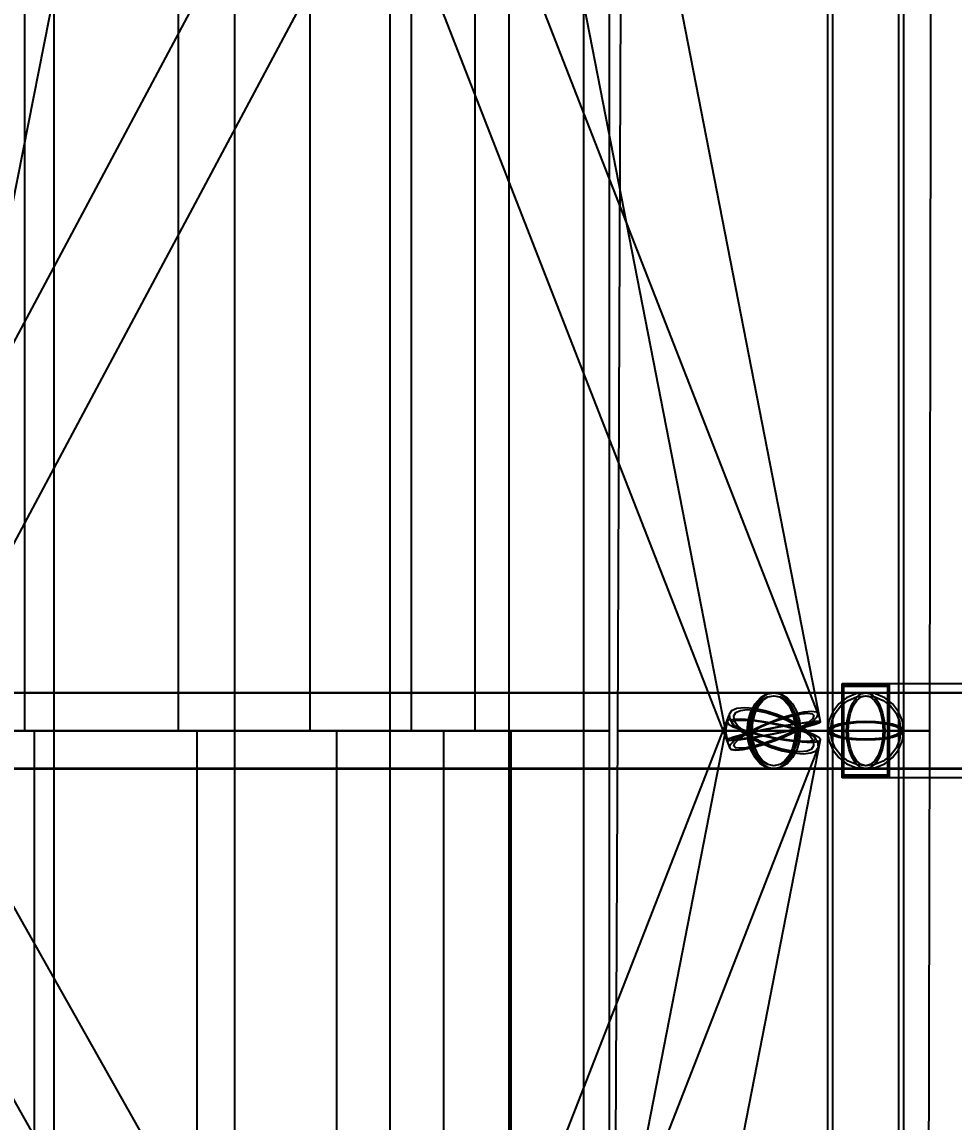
# Model space of a CAD drawing. Header units: millimetres. Extents: x -123812 to 252100, y -3000 to 639000.
# Drawn here: x 865 to 5841, y 97911 to 103783 of the extents above; entities that cross this region are included whole.
import ezdxf

# ---------------------------------------------------------------- set-up
doc = ezdxf.new("R2010")
doc.units = ezdxf.units.MM
for name, color, linetype, lineweight in [('D-STR-CORE', 7, 'Continuous', 25), ('D-STR-DIM', 7, 'Continuous', 13), ('D-STR-STRC', 7, 'Continuous', 25)]:
    doc.layers.add(name, color=color, linetype=linetype, lineweight=lineweight)
doc.styles.add('OpenSansCondensed-Light', font='OpenSansCondensed-Light.ttf')
doc.styles.add('TOWER_UNICODE', font='Arial Unicode.ttf')
doc.dimstyles.new('EZDXF', dxfattribs={"dimtxt": 0.25, "dimasz": 0.175, "dimexe": 0.375, "dimexo": 0.125, "dimgap": 0.1, "dimtad": 1, "dimlfac": 100, "dimzin": 12, "dimdsep": 46, "dimtxsty": 'OpenSansCondensed-Light', "dimblk": 'ARCHTICK', "dimcen": 2.5, "dimazin": 3, "dimtfac": 0.5, "dimtmove": 2, "dimatfit": 3})

# ---------------------------------------------------------------- blocks, each defined once
blk = doc.blocks.new('_ARCHTICK')
at = {"color": 0, "linetype": 'BYBLOCK', "const_width": 0.15}
blk.add_lwpolyline([(-0.5, -0.5), (0.5, 0.5)], dxfattribs=at)

msp = doc.modelspace()

# ---------------------------------------------------------------- linework, layer by layer
at = {"layer": 'D-STR-CORE'}
for points in [[(0, 100000), (0, 375000), (1035.3, 375000), (1035.3, 100000)], [(0, 100000), (0, 375000), (1035.3, 375000), (1035.3, 100000)], [(880, 100000), (880, 375000), (2000, 375000), (2000, 100000)], [(880, 100000), (880, 375000), (2000, 375000), (2000, 100000)], [(1700, 100000), (1700, 375000), (2828.4, 375000), (2828.4, 100000)], [(1700, 100000), (1700, 375000), (2828.4, 375000), (2828.4, 100000)], [(2404.2, 100000), (2404.2, 375000), (3464.1, 375000), (3464.1, 100000)], [(2404.2, 100000), (2404.2, 375000), (3464.1, 375000), (3464.1, 100000)], [(2944.5, 100000), (2944.5, 375000), (3863.7, 375000), (3863.7, 100000)], [(2944.5, 100000), (2944.5, 375000), (3863.7, 375000), (3863.7, 100000)], [(3284.1, 100000), (3284.1, 375000), (4000, 375000), (4000, 100000)], [(3284.1, 100000), (3284.1, 375000), (4000, 375000), (4000, 100000)], [(0, 0), (0, 100000), (1035.3, 100000), (1035.3, 0)], [(0, 0), (0, 100000), (1035.3, 100000), (1035.3, 0)], [(931.7, 0), (931.7, 100000), (2000, 100000), (2000, 0)], [(931.7, 0), (931.7, 100000), (2000, 100000), (2000, 0)], [(1800, 0), (1800, 100000), (2828.4, 100000), (2828.4, 0)], [(1800, 0), (1800, 100000), (2828.4, 100000), (2828.4, 0)], [(2545.6, 0), (2545.6, 100000), (3464.1, 100000), (3464.1, 0)], [(2545.6, 0), (2545.6, 100000), (3464.1, 100000), (3464.1, 0)], [(3117.7, 0), (3117.7, 100000), (3863.7, 100000), (3863.7, 0)], [(3117.7, 0), (3117.7, 100000), (3863.7, 100000), (3863.7, 0)], [(3477.3, 0), (3477.3, 100000), (4000, 100000), (4000, 0)], [(3477.3, 0), (3477.3, 100000), (4000, 100000), (4000, 0)]]:
    msp.add_lwpolyline(points, close=True, dxfattribs=at)
at = {"layer": 'D-STR-STRC'}
for points in [[(4690.3, 125048.5), (-249.3, 100048.5), (-240.8, 100038.7), (-215.9, 100026.2), (-176.2, 100012), (-124.6, 99996.9), (-64.5, 99982.1), (0, 99968.4), (64.5, 99957), (124.6, 99948.4), (176.2, 99943.4), (215.9, 99942.2), (240.8, 99945), (249.3, 99951.5), (5188.8, 124951.5)], [(-249.3, 124951.6), (4629.5, 99951.6), (4638, 99948.7), (4662.9, 99949.4), (4702.5, 99953.5), (4754.2, 99960.7), (4814.3, 99970.7), (4878.8, 99982.6), (4943.3, 99995.8), (5003.5, 100009.2), (5055.1, 100022), (5094.7, 100033.3), (5119.6, 100042.3), (5128.1, 100048.4), (249.3, 125048.4)], [(5166.2, 125000), (5166.2, 100000), (5173.1, 99987.3), (5193.4, 99975.5), (5225.7, 99965.4), (5267.8, 99957.6), (5316.8, 99952.8), (5369.4, 99951.1), (5421.9, 99952.8), (5471, 99957.6), (5513, 99965.4), (5545.3, 99975.5), (5565.6, 99987.3), (5572.6, 100000), (5572.6, 125000)], [(6445.5, 112619.8), (-223.5, 100119.8), (-220.3, 100115.7), (-202.1, 100103.7), (-170.1, 100084.7), (-126.5, 100059.9), (-74.3, 100031), (-17, 100000), (41.4, 99969), (97, 99940.1), (146, 99915.3), (185, 99896.3), (211.5, 99884.3), (223.5, 99880.2), (6892.5, 112380.2)], [(-237.2, 112410.1), (4641.6, 99910.1), (4651.4, 99899.7), (4676.8, 99896.2), (4715.9, 99899.7), (4766.1, 99910.1), (4824, 99926.6), (4885.6, 99948.1), (4946.8, 99973.1), (5003.3, 100000), (5051.4, 100026.9), (5087.7, 100051.9), (5109.7, 100073.4), (5116.1, 100089.9), (237.2, 112589.9)], [(6857.3, 100203.2), (0, 100203.2), (-2.9, 100196.3), (-5.6, 100176), (-8, 100143.7), (-9.8, 100101.6), (-10.9, 100052.6), (-11.3, 100000), (-10.9, 99947.4), (-9.8, 99898.4), (-8, 99856.3), (-5.6, 99824), (-2.9, 99803.7), (0, 99796.8), (6857.3, 99796.8)], [(0, 99796.8), (4878.8, 99796.8), (4911.2, 99803.7), (4941.3, 99824), (4967.2, 99856.3), (4987.1, 99898.4), (4999.6, 99947.4), (5003.9, 100000), (4999.6, 100052.6), (4987.1, 100101.6), (4967.2, 100143.7), (4941.3, 100176), (4911.2, 100196.3), (4878.8, 100203.2), (0, 100203.2)], [(0, 99796.8), (5369.4, 99796.8), (5395.7, 99803.7), (5420.2, 99824), (5441.2, 99856.3), (5457.3, 99898.4), (5467.5, 99947.4), (5471, 100000), (5467.5, 100052.6), (5457.3, 100101.6), (5441.2, 100143.7), (5420.2, 100176), (5395.7, 100196.3), (5369.4, 100203.2), (0, 100203.2)], [(0, 99796.8), (5369.4, 99796.8), (5395.7, 99803.7), (5420.2, 99824), (5441.2, 99856.3), (5457.3, 99898.4), (5467.5, 99947.4), (5471, 100000), (5467.5, 100052.6), (5457.3, 100101.6), (5441.2, 100143.7), (5420.2, 100176), (5395.7, 100196.3), (5369.4, 100203.2), (0, 100203.2)], [(9560, 100203.2), (4878.8, 100203.2), (4842.2, 100196.3), (4808, 100176), (4778.7, 100143.7), (4756.2, 100101.6), (4742.1, 100052.6), (4737.2, 100000), (4742.1, 99947.4), (4756.2, 99898.4), (4778.7, 99856.3), (4808, 99824), (4842.2, 99803.7), (4878.8, 99796.8), (9560, 99796.8)], [(238.2, 87413), (5117, 99913), (5113.2, 99938.5), (5093.4, 99968.2), (5059, 100000), (5012.3, 100031.8), (4956.5, 100061.5), (4895.4, 100087), (4833.2, 100106.5), (4774.1, 100118.8), (4722.2, 100123), (4680.9, 100118.8), (4653.1, 100106.5), (4640.7, 100087), (-238.2, 87587)], [(7270.3, 87624.9), (220.9, 100124.9), (210.2, 100120.6), (185.2, 100108.1), (147.6, 100088.3), (99.9, 100062.4), (45.4, 100032.3), (-12.2, 100000), (-69, 99967.7), (-121, 99937.6), (-164.8, 99911.7), (-197.4, 99891.9), (-216.6, 99879.4), (-220.9, 99875.1), (6828.4, 87375.1)], [(249.4, 74952.5), (5128.2, 99952.5), (5119.7, 99964.2), (5094.8, 99978.4), (5055.2, 99994.1), (5003.5, 100010.1), (4943.4, 100025.5), (4878.8, 100039.1), (4814.3, 100050.1), (4754.1, 100057.7), (4702.5, 100061.3), (4662.8, 100060.7), (4637.9, 100056), (4629.4, 100047.5), (-249.4, 75047.5)], [(5572.6, 75000), (5572.6, 100000), (5565.6, 100012.7), (5545.3, 100024.5), (5513, 100034.6), (5471, 100042.4), (5421.9, 100047.2), (5369.4, 100048.9), (5316.8, 100047.2), (5267.8, 100042.4), (5225.7, 100034.6), (5193.4, 100024.5), (5173.1, 100012.7), (5166.2, 100000), (5166.2, 75000)]]:
    msp.add_lwpolyline(points, dxfattribs=at)
for points in [[(5191.6, 100000), (5547.2, 100000), (5547.2, 125000), (5191.6, 125000)], [(5191.6, 100000), (5547.2, 100000), (5547.2, 125000), (5191.6, 125000)], [(4044.9, 100000), (5712.8, 100000), (5731.5, 112500), (4096.6, 112500)], [(5244.4, 99750), (23849.1, 99750), (23849.1, 100250), (5244.4, 100250)], [(5494.4, 100250), (5244.4, 100250), (5244.4, 99750), (5494.4, 99750)], [(5244.4, 99750), (15935.2, 99750), (15935.2, 100250), (5244.4, 100250)], [(5244.4, 100250), (5494.4, 100250), (5494.4, 99750), (5244.4, 99750)], [(5488.4, 100238), (5250.4, 100238), (5250.4, 99762), (5488.4, 99762)], [(5250.4, 100238), (5488.4, 100238), (5488.4, 99762), (5250.4, 99762)], [(-136.9, 99800), (8836.1, 99800), (8836.1, 100200), (-136.9, 100200)], [(-18, 99800), (12317.7, 99800), (12317.7, 100200), (-18, 100200)], [(5020.4, 100000), (5015.6, 99947.4), (5001.4, 99898.4), (4978.9, 99856.3), (4949.6, 99824), (4915.5, 99803.7), (4878.8, 99796.8), (4842.2, 99803.7), (4808, 99824), (4778.7, 99856.3), (4756.2, 99898.4), (4742.1, 99947.4), (4737.2, 100000), (4742.1, 100052.6), (4756.2, 100101.6), (4778.7, 100143.7), (4808, 100176), (4842.2, 100196.3), (4878.8, 100203.2), (4915.5, 100196.3), (4949.6, 100176), (4978.9, 100143.7), (5001.4, 100101.6), (5015.6, 100052.6)], [(5009.2, 100000), (5004.8, 99951.5), (4991.8, 99906.4), (4971, 99867.6), (4944, 99837.9), (4912.6, 99819.2), (4878.8, 99812.8), (4845.1, 99819.2), (4813.6, 99837.9), (4786.6, 99867.6), (4765.9, 99906.4), (4752.8, 99951.5), (4748.4, 100000), (4752.8, 100048.5), (4765.9, 100093.6), (4786.6, 100132.4), (4813.6, 100162.1), (4845.1, 100180.8), (4878.8, 100187.2), (4912.6, 100180.8), (4944, 100162.1), (4971, 100132.4), (4991.8, 100093.6), (5004.8, 100048.5)], [(5003.9, 100000), (4999.6, 99947.4), (4987.1, 99898.4), (4967.2, 99856.3), (4941.3, 99824), (4911.2, 99803.7), (4878.8, 99796.8), (4846.5, 99803.7), (4816.3, 99824), (4790.4, 99856.3), (4770.5, 99898.4), (4758, 99947.4), (4753.8, 100000), (4758, 100052.6), (4770.5, 100101.6), (4790.4, 100143.7), (4816.3, 100176), (4846.5, 100196.3), (4878.8, 100203.2), (4911.2, 100196.3), (4941.3, 100176), (4967.2, 100143.7), (4987.1, 100101.6), (4999.6, 100052.6)], [(4994, 100000), (4990.1, 99951.5), (4978.6, 99906.4), (4960.3, 99867.6), (4936.4, 99837.9), (4908.6, 99819.2), (4878.8, 99812.8), (4849, 99819.2), (4821.2, 99837.9), (4797.4, 99867.6), (4779.1, 99906.4), (4767.6, 99951.5), (4763.6, 100000), (4767.6, 100048.5), (4779.1, 100093.6), (4797.4, 100132.4), (4821.2, 100162.1), (4849, 100180.8), (4878.8, 100187.2), (4908.6, 100180.8), (4936.4, 100162.1), (4960.3, 100132.4), (4978.6, 100093.6), (4990.1, 100048.5)], [(5166.2, 100000), (5173.1, 99947.4), (5193.4, 99898.4), (5225.7, 99856.3), (5267.8, 99824), (5316.8, 99803.7), (5369.4, 99796.8), (5421.9, 99803.7), (5471, 99824), (5513, 99856.3), (5545.3, 99898.4), (5565.6, 99947.4), (5572.6, 100000), (5565.6, 100052.6), (5545.3, 100101.6), (5513, 100143.7), (5471, 100176), (5421.9, 100196.3), (5369.4, 100203.2), (5316.8, 100196.3), (5267.8, 100176), (5225.7, 100143.7), (5193.4, 100101.6), (5173.1, 100052.6)], [(5556.6, 100000), (5550.2, 99951.5), (5531.5, 99906.4), (5501.7, 99867.6), (5463, 99837.9), (5417.8, 99819.2), (5369.4, 99812.8), (5320.9, 99819.2), (5275.8, 99837.9), (5237, 99867.6), (5207.2, 99906.4), (5188.5, 99951.5), (5182.2, 100000), (5188.5, 100048.5), (5207.2, 100093.6), (5237, 100132.4), (5275.8, 100162.1), (5320.9, 100180.8), (5369.4, 100187.2), (5417.8, 100180.8), (5463, 100162.1), (5501.7, 100132.4), (5531.5, 100093.6), (5550.2, 100048.5)], [(5471, 100000), (5467.5, 99947.4), (5457.3, 99898.4), (5441.2, 99856.3), (5420.2, 99824), (5395.7, 99803.7), (5369.4, 99796.8), (5343.1, 99803.7), (5318.6, 99824), (5297.5, 99856.3), (5281.4, 99898.4), (5271.2, 99947.4), (5267.8, 100000), (5271.2, 100052.6), (5281.4, 100101.6), (5297.5, 100143.7), (5318.6, 100176), (5343.1, 100196.3), (5369.4, 100203.2), (5395.7, 100196.3), (5420.2, 100176), (5441.2, 100143.7), (5457.3, 100101.6), (5467.5, 100052.6)], [(5471, 100000), (5467.5, 99947.4), (5457.3, 99898.4), (5441.2, 99856.3), (5420.2, 99824), (5395.7, 99803.7), (5369.4, 99796.8), (5343.1, 99803.7), (5318.6, 99824), (5297.5, 99856.3), (5281.4, 99898.4), (5271.2, 99947.4), (5267.8, 100000), (5271.2, 100052.6), (5281.4, 100101.6), (5297.5, 100143.7), (5318.6, 100176), (5343.1, 100196.3), (5369.4, 100203.2), (5395.7, 100196.3), (5420.2, 100176), (5441.2, 100143.7), (5457.3, 100101.6), (5467.5, 100052.6)], [(5463, 100000), (5459.8, 99951.5), (5450.4, 99906.4), (5435.5, 99867.6), (5416.2, 99837.9), (5393.6, 99819.2), (5369.4, 99812.8), (5345.1, 99819.2), (5322.6, 99837.9), (5303.2, 99867.6), (5288.3, 99906.4), (5278.9, 99951.5), (5275.8, 100000), (5278.9, 100048.5), (5288.3, 100093.6), (5303.2, 100132.4), (5322.6, 100162.1), (5345.1, 100180.8), (5369.4, 100187.2), (5393.6, 100180.8), (5416.2, 100162.1), (5435.5, 100132.4), (5450.4, 100093.6), (5459.8, 100048.5)], [(5463, 100000), (5459.8, 99951.5), (5450.4, 99906.4), (5435.5, 99867.6), (5416.2, 99837.9), (5393.6, 99819.2), (5369.4, 99812.8), (5345.1, 99819.2), (5322.6, 99837.9), (5303.2, 99867.6), (5288.3, 99906.4), (5278.9, 99951.5), (5275.8, 100000), (5278.9, 100048.5), (5288.3, 100093.6), (5303.2, 100132.4), (5322.6, 100162.1), (5345.1, 100180.8), (5369.4, 100187.2), (5393.6, 100180.8), (5416.2, 100162.1), (5435.5, 100132.4), (5450.4, 100093.6), (5459.8, 100048.5)], [(4698.7, 100000), (4745.4, 99968.2), (4801.1, 99938.5), (4862.2, 99913), (4924.4, 99893.5), (4983.5, 99881.2), (5035.5, 99877), (5076.8, 99881.2), (5104.6, 99893.5), (5117, 99913), (5113.2, 99938.5), (5093.4, 99968.2), (5059, 100000), (5012.3, 100031.8), (4956.5, 100061.5), (4895.4, 100087), (4833.2, 100106.5), (4774.1, 100118.8), (4722.2, 100123), (4680.9, 100118.8), (4653.1, 100106.5), (4640.7, 100087), (4644.5, 100061.5), (4664.3, 100031.8)], [(4878.8, 100039.1), (4814.3, 100050.1), (4754.1, 100057.7), (4702.5, 100061.3), (4662.8, 100060.7), (4637.9, 100056), (4629.4, 100047.5), (4637.9, 100035.8), (4662.8, 100021.6), (4702.5, 100005.9), (4754.1, 99989.9), (4814.3, 99974.5), (4878.8, 99960.9), (4943.4, 99949.9), (5003.5, 99942.3), (5055.2, 99938.7), (5094.8, 99939.3), (5119.7, 99944), (5128.2, 99952.5), (5119.7, 99964.2), (5094.8, 99978.4), (5055.2, 99994.1), (5003.5, 100010.1), (4943.4, 100025.5)], [(5003.3, 100000), (4946.8, 99973.1), (4885.6, 99948.1), (4824, 99926.6), (4766.1, 99910.1), (4715.9, 99899.7), (4676.8, 99896.2), (4651.4, 99899.7), (4641.6, 99910.1), (4647.9, 99926.6), (4670, 99948.1), (4706.3, 99973.1), (4754.3, 100000), (4810.9, 100026.9), (4872, 100051.9), (4933.7, 100073.4), (4991.6, 100089.9), (5041.8, 100100.3), (5080.9, 100103.8), (5106.2, 100100.3), (5116.1, 100089.9), (5109.7, 100073.4), (5087.7, 100051.9), (5051.4, 100026.9)], [(4878.8, 100035.3), (4820.6, 100045.2), (4766.4, 100052), (4719.8, 100055.2), (4684.1, 100054.7), (4661.6, 100050.5), (4654, 100042.8), (4661.6, 100032.2), (4684.1, 100019.5), (4719.8, 100005.3), (4766.4, 99990.9), (4820.6, 99977), (4878.8, 99964.7), (4937, 99954.8), (4991.2, 99948), (5037.8, 99944.8), (5073.6, 99945.3), (5096, 99949.5), (5103.7, 99957.2), (5096, 99967.8), (5073.6, 99980.5), (5037.8, 99994.7), (4991.2, 100009.1), (4937, 100023)], [(4716.4, 100000), (4758.5, 99971.3), (4808.8, 99944.5), (4863.8, 99921.6), (4919.9, 99903.9), (4973.2, 99892.9), (5020.1, 99889.1), (5057.3, 99892.9), (5082.3, 99903.9), (5093.5, 99921.6), (5090.1, 99944.5), (5072.3, 99971.3), (5041.2, 100000), (4999.1, 100028.7), (4948.9, 100055.5), (4893.8, 100078.4), (4837.7, 100096.1), (4784.4, 100107.1), (4737.6, 100110.9), (4700.4, 100107.1), (4675.3, 100096.1), (4664.1, 100078.4), (4667.5, 100055.5), (4685.4, 100028.7)], [(4991.1, 100000), (4940.1, 99975.8), (4884.9, 99953.2), (4829.4, 99933.8), (4777.2, 99918.9), (4731.9, 99909.6), (4696.6, 99906.4), (4673.8, 99909.6), (4664.9, 99918.9), (4670.6, 99933.8), (4690.5, 99953.2), (4723.2, 99975.8), (4766.6, 100000), (4817.5, 100024.2), (4872.7, 100046.8), (4928.3, 100066.2), (4980.5, 100081.1), (5025.7, 100090.4), (5061, 100093.6), (5083.8, 100090.4), (5092.7, 100081.1), (5087, 100066.2), (5067.1, 100046.8), (5034.4, 100024.2)], [(3983.5, 87500), (5684.5, 87500), (5712.8, 100000), (4044.9, 100000)], [(5712.8, 100000), (5684.4, 100000), (5601.1, 100000), (5468.5, 100000), (5295.8, 100000), (5094.7, 100000), (4878.8, 100000), (4663, 100000), (4461.8, 100000), (4289.1, 100000), (4156.6, 100000), (4073.3, 100000), (4044.9, 100000), (4073.3, 100000), (4156.6, 100000), (4289.1, 100000), (4461.8, 100000), (4663, 100000), (4878.8, 100000), (5094.7, 100000), (5295.8, 100000), (5468.5, 100000), (5601.1, 100000), (5684.4, 100000)], [(4878.8, 99982.6), (4814.3, 99970.7), (4754.2, 99960.7), (4702.5, 99953.5), (4662.9, 99949.4), (4638, 99948.7), (4629.5, 99951.6), (4638, 99957.7), (4662.9, 99966.7), (4702.5, 99978), (4754.2, 99990.8), (4814.3, 100004.2), (4878.8, 100017.4), (4943.3, 100029.3), (5003.5, 100039.3), (5055.1, 100046.5), (5094.7, 100050.6), (5119.6, 100051.3), (5128.1, 100048.4), (5119.6, 100042.3), (5094.7, 100033.3), (5055.1, 100022), (5003.5, 100009.2), (4943.3, 99995.8)], [(4878.8, 99984.3), (4820.6, 99973.6), (4766.4, 99964.6), (4719.9, 99958.1), (4684.2, 99954.4), (4661.7, 99953.8), (4654, 99956.3), (4661.7, 99961.9), (4684.2, 99970), (4719.9, 99980.2), (4766.4, 99991.7), (4820.6, 100003.8), (4878.8, 100015.7), (4937, 100026.4), (4991.2, 100035.4), (5037.8, 100041.9), (5073.5, 100045.6), (5095.9, 100046.2), (5103.6, 100043.7), (5095.9, 100038.1), (5073.5, 100030), (5037.8, 100019.8), (4991.2, 100008.3), (4937, 99996.2)], [(5369.4, 99951.1), (5316.8, 99952.8), (5267.8, 99957.6), (5225.7, 99965.4), (5193.4, 99975.5), (5173.1, 99987.3), (5166.2, 100000), (5173.1, 100012.7), (5193.4, 100024.5), (5225.7, 100034.6), (5267.8, 100042.4), (5316.8, 100047.2), (5369.4, 100048.9), (5421.9, 100047.2), (5471, 100042.4), (5513, 100034.6), (5545.3, 100024.5), (5565.6, 100012.7), (5572.6, 100000), (5565.6, 99987.3), (5545.3, 99975.5), (5513, 99965.4), (5471, 99957.6), (5421.9, 99952.8)], [(5369.4, 99951.1), (5316.8, 99952.8), (5267.8, 99957.6), (5225.7, 99965.4), (5193.4, 99975.5), (5173.1, 99987.3), (5166.2, 100000), (5173.1, 100012.7), (5193.4, 100024.5), (5225.7, 100034.6), (5267.8, 100042.4), (5316.8, 100047.2), (5369.4, 100048.9), (5421.9, 100047.2), (5471, 100042.4), (5513, 100034.6), (5545.3, 100024.5), (5565.6, 100012.7), (5572.6, 100000), (5565.6, 99987.3), (5545.3, 99975.5), (5513, 99965.4), (5471, 99957.6), (5421.9, 99952.8)], [(5369.4, 99954.9), (5320.9, 99956.5), (5275.8, 99961), (5237, 99968.1), (5207.2, 99977.5), (5188.5, 99988.3), (5182.2, 100000), (5188.5, 100011.7), (5207.2, 100022.5), (5237, 100031.9), (5275.8, 100039), (5320.9, 100043.5), (5369.4, 100045.1), (5417.8, 100043.5), (5463, 100039), (5501.7, 100031.9), (5531.5, 100022.5), (5550.2, 100011.7), (5556.6, 100000), (5550.2, 99988.3), (5531.5, 99977.5), (5501.7, 99968.1), (5463, 99961), (5417.8, 99956.5)], [(5369.4, 99954.9), (5320.9, 99956.5), (5275.8, 99961), (5237, 99968.1), (5207.2, 99977.5), (5188.5, 99988.3), (5182.2, 100000), (5188.5, 100011.7), (5207.2, 100022.5), (5237, 100031.9), (5275.8, 100039), (5320.9, 100043.5), (5369.4, 100045.1), (5417.8, 100043.5), (5463, 100039), (5501.7, 100031.9), (5531.5, 100022.5), (5550.2, 100011.7), (5556.6, 100000), (5550.2, 99988.3), (5531.5, 99977.5), (5501.7, 99968.1), (5463, 99961), (5417.8, 99956.5)], [(5191.6, 75000), (5547.2, 75000), (5547.2, 100000), (5191.6, 100000)], [(5547.2, 100000), (5541.1, 100000), (5523.3, 100000), (5495.1, 100000), (5458.3, 100000), (5415.4, 100000), (5369.4, 100000), (5323.3, 100000), (5280.5, 100000), (5243.6, 100000), (5215.4, 100000), (5197.6, 100000), (5191.6, 100000), (5197.6, 100000), (5215.4, 100000), (5243.6, 100000), (5280.5, 100000), (5323.3, 100000), (5369.4, 100000), (5415.4, 100000), (5458.3, 100000), (5495.1, 100000), (5523.3, 100000), (5541.1, 100000)], [(5191.6, 75000), (5547.2, 75000), (5547.2, 100000), (5191.6, 100000)], [(5547.2, 100000), (5541.1, 100000), (5523.3, 100000), (5495.1, 100000), (5458.3, 100000), (5415.4, 100000), (5369.4, 100000), (5323.3, 100000), (5280.5, 100000), (5243.6, 100000), (5215.4, 100000), (5197.6, 100000), (5191.6, 100000), (5197.6, 100000), (5215.4, 100000), (5243.6, 100000), (5280.5, 100000), (5323.3, 100000), (5369.4, 100000), (5415.4, 100000), (5458.3, 100000), (5495.1, 100000), (5523.3, 100000), (5541.1, 100000)]]:
    msp.add_lwpolyline(points, close=True, dxfattribs=at)

# ---------------------------------------------------------------- dimensions: what is measured, and where the dimension line sits
at = {"layer": 'D-STR-DIM'}
for base, p2 in [((187000, 0), (0, 450000)), ((250000, 0), (0, 375000)), ((124000, 0), (0, 350000))]:
    msp.add_linear_dim(base=base, p1=(0, 0), p2=p2, angle=90, dimstyle='EZDXF', override={"dimtxt": 8400, "dimasz": 3750, "dimexe": 2100, "dimexo": 1800, "dimgap": 2100, "dimtad": 1, "dimdec": 0, "dimlfac": 1, "dimlunit": 2, "dimtxsty": 'TOWER_UNICODE', "dimclrd": 7, "dimclre": 7, "dimclrt": 7}, dxfattribs=at).render()

doc.saveas('drawing.dxf')
